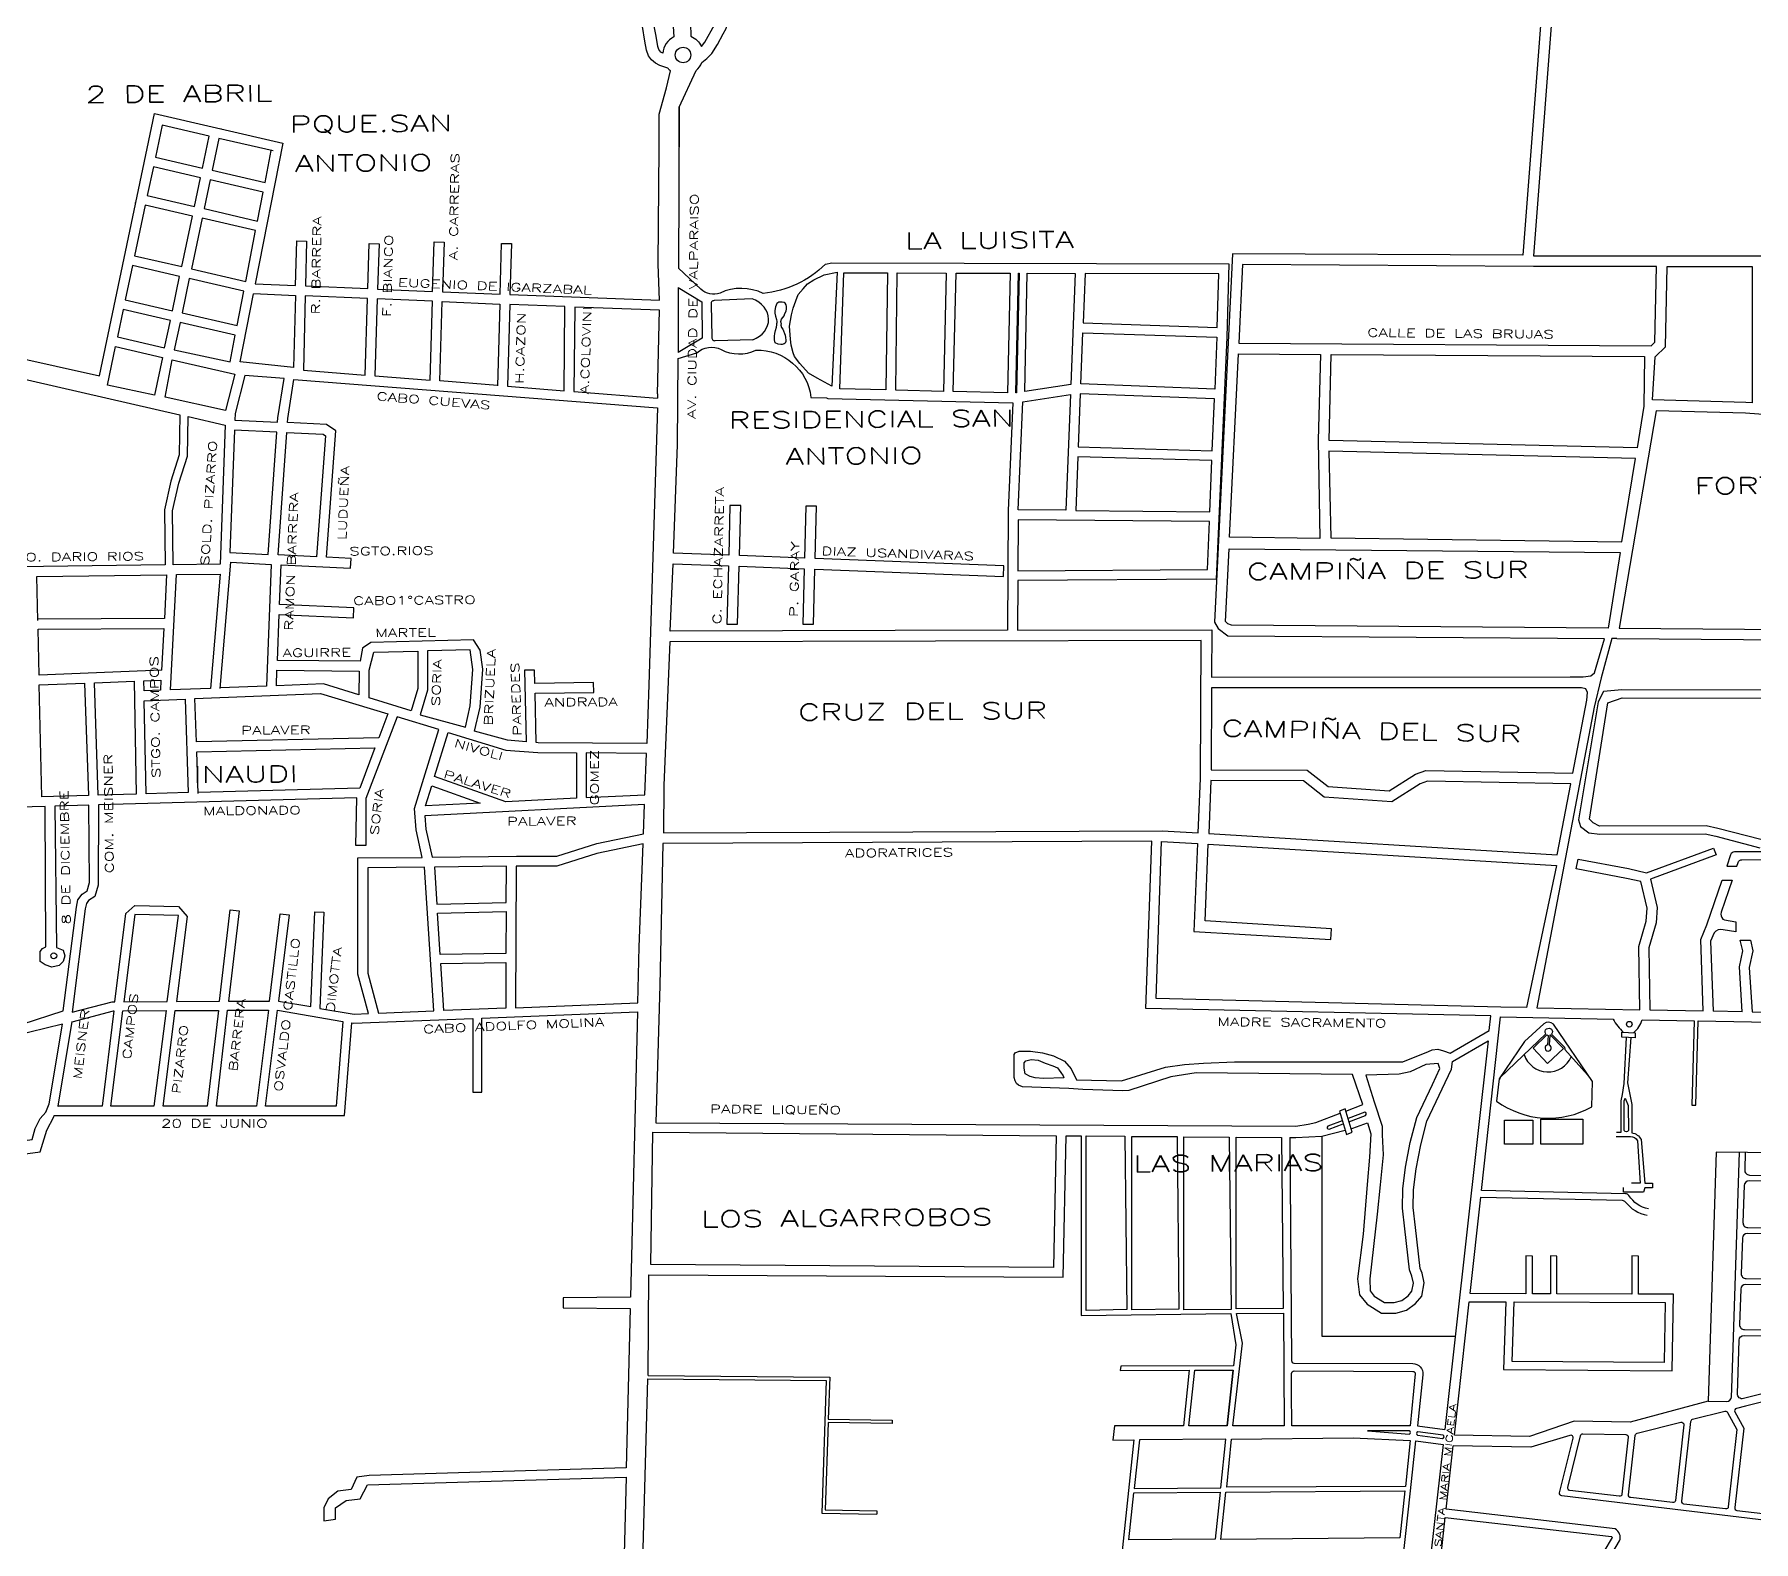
# Model space of a CAD drawing. Header units: millimetres. Extents: x 4374322 to 4409026, y 6503580 to 6534206.
# Drawn here: x 4386509 to 4388599, y 6516685 to 6518517 of the extents above; entities that cross this region are included whole.
import ezdxf

# ---------------------------------------------------------------- set-up
doc = ezdxf.new("R2010")
doc.units = ezdxf.units.MM
for name, color, linetype in [('LINEA CALLE', 252, 'Continuous'), ('NOMBRE BARRIO', 8, 'Continuous'), ('NOMBRE CALLE', 252, 'Continuous')]:
    doc.layers.add(name, color=color, linetype=linetype)
doc.styles.add('ROMANS', font='romans')

msp = doc.modelspace()

# ---------------------------------------------------------------- linework, layer by layer
at = {"layer": 'LINEA CALLE', "transparency": 33554687}
for p, q in [((4386666.7, 6518418.5), (4386666.7, 6518418.3)), ((4386724, 6518405.2), (4386724, 6518404.8)), ((4386735.8, 6518402.8), (4386735.7, 6518402.4)), ((4387266.6, 6518080), (4387266.6, 6518074.9)), ((4387266.5, 6518062.9), (4387256.2, 6517726.3)), ((4387533.3, 6516722.3), (4387533.2, 6516718.3))]:
    msp.add_line(p, q, dxfattribs=at)
for points in [[(4387588.8, 6518715.7), (4387503.5, 6518708.6), (4387472.7, 6518699.2), (4387460.8, 6518689.9), (4387424.1, 6518650.6), (4387403.5, 6518635.5), (4387348.4, 6518620), (4387325, 6518608.2), (4387306.2, 6518588.3), (4387305.5, 6518576.9), (4387307.1, 6518514.8, -0.18872), (4387320.1, 6518502.3), (4387324.2, 6518507.5), (4387335.8, 6518528.6), (4387338.9, 6518540.3), (4387341.3, 6518549.3), (4387347.1, 6518561.8), (4387349.5, 6518568.8), (4387355.6, 6518581.5), (4387361.1, 6518592.5), (4387369.3, 6518603.4), (4387378, 6518612.3)], [(4387292.9, 6518380.3), (4387293.1, 6518428.4), (4387313.4, 6518473), (4387313.4, 6518473, 0.124771), (4387320.5, 6518482.8), (4387326.7, 6518487.6), (4387332.5, 6518493.7), (4387339.7, 6518504.6), (4387346.5, 6518517.6), (4387349.9, 6518524.1), (4387353.3, 6518536.6), (4387355.1, 6518543.5), (4387360.6, 6518556.8), (4387365.8, 6518568.5), (4387371.6, 6518579.8), (4387374.6, 6518584.7), (4387379.3, 6518591.7), (4387391.8, 6518604.6)], [(4387285, 6518539.3), (4387286.6, 6518514.1, 0.260668), (4387273.1, 6518494.1), (4387270.5, 6518495.6), (4387268.3, 6518498.6), (4387267.1, 6518502.3), (4387265.1, 6518515), (4387257.8, 6518551.9)], [(4387268.5, 6518379.2), (4387268.8, 6518420.1), (4387277.5, 6518452), (4387282.2, 6518472.8), (4387282.2, 6518472.8, -0.044125), (4387279, 6518475.8), (4387269.5, 6518479.1), (4387264.1, 6518482), (4387259.1, 6518486.3), (4387255.6, 6518491.1), (4387253.1, 6518497.8), (4387251.3, 6518508.8), (4387248.2, 6518526.7)], [(4387470.9, 6518237.6, -0.168763), (4387395.1, 6518202.1, 0.225849), (4387342.6, 6518202.6, -0.285304), (4387319.1, 6518207.2), (4387292.1, 6518232.9)], [(4387381.5, 6518195.7), (4387335.5, 6518193.4, 0.535513), (4387331.8, 6518188.7), (4387332.8, 6518149.2)], [(4388433, 6517782.5), (4388997, 6517778.3), (4389011.2, 6517781.4), (4389023.2, 6517790.4), (4389032.6, 6517802.5), (4389037, 6517884.6), (4389160.5, 6517889.2), (4389162.9, 6517735.7), (4389166.3, 6517622.7, -0.277535), (4389163.8, 6517618.2, 0.068029), (4389141, 6517604.2, -0.065068), (4389120.3, 6517592.5, -0.527212), (4389113.4, 6517597), (4389110.9, 6517747.3), (4389097.9, 6517747.1), (4389100.4, 6517597, -0.495105), (4389094.1, 6517592.1), (4389092.5, 6517592.5)], [(4388405.5, 6517699.4), (4388335.7, 6517333.7), (4388460.9, 6517331.3), (4388459.6, 6517408.3), (4388468.7, 6517439.2), (4388469.8, 6517454.8), (4388462.1, 6517487.2), (4388444.6, 6517491.1), (4388383.6, 6517502.7), (4388383.6, 6517502.7), (4388385.8, 6517514.5), (4388447.1, 6517502.9), (4388469, 6517498), (4388550.5, 6517527.8), (4388553.6, 6517519.5), (4388473.7, 6517490.2), (4388481.9, 6517455.8), (4388480.6, 6517437.1), (4388471.7, 6517406.7), (4388472.9, 6517331.1), (4388538.1, 6517329.9), (4388534.9, 6517416.9), (4388542.3, 6517434.5), (4388560.9, 6517489.1), (4388573.1, 6517489.1), (4388559.8, 6517449.9, 0.222814), (4388561.7, 6517441.6), (4388563.9, 6517440.5), (4388577.7, 6517438.1), (4388577.7, 6517426), (4388562.1, 6517428.6, 0.322059), (4388551.3, 6517424.9), (4388547, 6517414.7), (4388550.2, 6517329.6)], [(4389029.3, 6517523.5), (4388576, 6517523.2, 0.321204), (4388571.3, 6517519.8), (4388566.6, 6517506), (4388578.9, 6517506), (4388580.3, 6517510.4, -0.321204), (4388585.1, 6517513.8), (4388922.3, 6517514.1)], [(4388471.4, 6517089.4, -0.203146), (4388447.6, 6517105.5, 0.248314), (4388443.5, 6517107.8), (4388268.3, 6517111.6), (4388291.6, 6517322.6), (4388428.5, 6517320, 0.078407), (4388440.8, 6517304)], [(4388344, 6517314.3), (4388320.7, 6517292.7), (4388289.9, 6517247.6), (4388286.6, 6517220.4, 0.295638), (4388402.4, 6517213.4), (4388403.2, 6517244.1), (4388356.1, 6517313.8, 0.350849), (4388344, 6517314.3)], [(4388291, 6517247), (4388291.2, 6517249), (4388346.5, 6517302.2, -1.93705), (4388353.7, 6517301.8), (4388369.4, 6517285.9), (4388369.7, 6517283), (4388397.3, 6517252.3), (4388397.3, 6517251.4)], [(4388331.1, 6517284.7), (4388347.9, 6517300.8, 0.089604), (4388349.4, 6517300.2), (4388348.5, 6517288.6)], [(4388368.3, 6517284.1), (4388352.1, 6517300.6, -0.044695), (4388351.4, 6517300.3), (4388350.5, 6517288.6)], [(4388453.7, 6517303.6, 0.146397), (4388463.7, 6517319.3), (4388526.9, 6517318.1), (4388524, 6517215.4), (4388529, 6517215.2), (4388531.9, 6517318), (4388661.4, 6517315.5), (4388658.2, 6517203.5), (4388663.2, 6517203.3), (4388666.4, 6517315.4), (4388962.3, 6517309.7), (4388961.7, 6517215.7), (4388973.7, 6517215.6), (4388974.3, 6517309.5), (4389175.9, 6517305.7)], [(4388450.1, 6517297.5), (4388446, 6517242.6), (4388451.1, 6517216.3), (4388451.2, 6517181.7, -0.24947), (4388462.4, 6517173.6), (4388466.8, 6517120.5), (4388476.3, 6517120.5), (4388476.3, 6517115), (4388467, 6517115), (4388465.3, 6517109.6), (4388441.2, 6517109.6), (4388441.2, 6517115.2)], [(4388320.1, 6517276.8, 0.681214), (4388377.6, 6517274.2)], [(4388443, 6517223.9), (4388446.7, 6517214.9), (4388447.2, 6517184.7, -0.648872), (4388441.8, 6517184.7), (4388441.7, 6517220.5), (4388443, 6517223.9)], [(4388099.1, 6517196.5), (4388081.5, 6517189.9, 0.716368), (4388083, 6517186.2), (4388100.3, 6517192.7)], [(4388107.2, 6517195.3), (4388127.5, 6517202.9, 0.713928), (4388126.4, 6517206.8), (4388106.1, 6517199.2)], [(4388035.3, 6517176), (4388037.4, 6516904.8, 0.411061), (4388040.3, 6516901.8), (4388184.8, 6516901.3, -0.441846), (4388197.2, 6516887.6), (4388190.4, 6516825.4)], [(4388432.3, 6517177.2), (4388449.5, 6517177.2, -0.291168), (4388458, 6517172.2), (4388461.4, 6517120.5), (4388450.9, 6517120.5)], [(4389184.7, 6516973.7), (4389030.2, 6516971.9), (4389031.4, 6517012.5), (4389035.7, 6517157.3), (4388744.3, 6517156.2), (4388553.9, 6517158.4), (4388543.9, 6516855.4), (4388566.3, 6516855.1, 0.40837), (4388572.4, 6516860.9)], [(4388589.1, 6517158.1), (4388588.4, 6517136.6, 0.417699), (4388594.2, 6517130.4), (4388749.2, 6517127.2, 0.325977), (4388755, 6517131.3), (4388763.6, 6517156.3)], [(4388451.3, 6516985.7), (4388360.1, 6516986.1), (4388360.1, 6517032), (4388352.1, 6517032.1), (4388352.1, 6516986.1), (4388330.4, 6516986.2), (4388330.4, 6517032), (4388322.4, 6517032.1), (4388322.4, 6516986.2), (4388254.5, 6516986.5), (4388267.5, 6517103.6), (4388439.4, 6517099.8, -0.225163), (4388443.2, 6517097.9, 0.180417), (4388469.9, 6517081.5)], [(4388037.2, 6516866.8), (4388037.5, 6516889.3, -0.412192), (4388040.5, 6516892.3), (4388184.8, 6516891.8, -0.441846), (4388187.8, 6516888.6), (4388181.6, 6516825.4), (4388037.9, 6516825.4), (4388037.2, 6516866.8)], [(4388694.6, 6516726.8), (4388697.9, 6516860.7, 0.42566), (4388691.8, 6516866.8), (4388659.3, 6516866.4, 0.388903), (4388656.4, 6516863.6), (4388655.7, 6516853.9, 0.109011), (4388655.9, 6516852.6), (4388661.7, 6516837.2, -0.130877), (4388661.8, 6516835.7), (4388641.7, 6516710.1, -0.402516), (4388638.3, 6516707.6), (4388366, 6516740.3, -0.450398), (4388363.4, 6516744), (4388379.8, 6516810.4, 0.581446), (4388376, 6516814), (4388328.5, 6516799.5), (4388234, 6516801.4)], [(4388578.4, 6516846.8, 0.491027), (4388576.5, 6516842.5), (4388587.3, 6516822.8), (4388576.4, 6516726.1, 0.412013), (4388579, 6516722.8), (4388631.7, 6516716.5, 0.402516), (4388635, 6516719), (4388653.6, 6516834.9, 0.130877), (4388653.4, 6516836.4), (4388647.8, 6516851.4, -0.109011), (4388647.6, 6516852.7), (4388648.1, 6516860.2, 0.510703), (4388644.4, 6516863.3), (4388589.4, 6516849.6), (4388578.4, 6516846.8)], [(4388579, 6516821.2), (4388568.5, 6516727.1, -0.416418), (4388565.1, 6516724.5), (4388514.6, 6516730.5, -0.412013), (4388512, 6516733.8), (4388522.9, 6516830.9, -0.313259), (4388525.1, 6516833.5), (4388564.4, 6516843.3, -0.341358), (4388567.7, 6516841.8), (4388579, 6516821.2)], [(4388427, 6516669.8), (4388436.2, 6516685.8, 0.398637), (4388430.8, 6516700.2), (4388225.4, 6516724.2), (4388234, 6516801.4)], [(4388205.6, 6516540), (4388224.3, 6516714.2), (4388426.4, 6516691.2, -0.324682), (4388427.1, 6516689.9), (4388417.3, 6516673)]]:
    msp.add_lwpolyline(points, format="xyb", dxfattribs=at)
for points in [[(4388346.2, 6518607.1), (4388318.8, 6518248.8), (4387965.6, 6518250.3), (4387943.9, 6517802.5), (4387948.1, 6517794.9), (4387960, 6517786), (4388418, 6517782.6)], [(4388359.2, 6518606.8), (4388331.7, 6518247.8), (4389041.9, 6518248), (4389039.9, 6518109.7), (4389027.1, 6518101.2), (4389022.7, 6518096.9), (4389019.6, 6518059), (4389028.3, 6518053.5), (4389033.6, 6518047.6), (4389039.2, 6518039.9), (4389040.3, 6518024.4), (4389037.8, 6517899.2), (4389037.7, 6517897.6), (4389160.2, 6517902.2), (4389158.7, 6517999.7), (4389159.1, 6518219.1)], [(4387293.1, 6518428.4), (4387292.1, 6518232.9)], [(4386279, 6518171), (4386588, 6518102), (4386655, 6518421), (4386811, 6518385), (4386777.5, 6518213.7), (4386826.6, 6518211.7), (4386828, 6518266), (4386840, 6518265.7), (4386838.6, 6518211.2), (4386914.3, 6518208), (4386916, 6518263), (4386928, 6518262.6), (4386926.3, 6518207.5), (4386993.2, 6518204.7), (4386995, 6518265), (4387007, 6518264.6), (4387005.2, 6518204.2), (4387075.2, 6518201.3), (4387077, 6518263), (4387089, 6518262.7), (4387087.2, 6518200.8), (4387269, 6518194), (4387267.5, 6518237.7), (4387268.5, 6518379.2)], [(4386652.3, 6518409.3), (4386652.5, 6518409.3)], [(4386799.2, 6518375.4), (4386733.2, 6518390.6), (4386729.9, 6518374.9), (4386725.1, 6518351.9), (4386789.4, 6518337), (4386797, 6518375.9)], [(4386641.7, 6518358.8), (4386641.9, 6518358.8)], [(4386634, 6518324), (4386634.5, 6518323.9)], [(4386631.3, 6518312.3), (4386632.1, 6518312.1)], [(4387470.9, 6518237.6), (4387478.7, 6518239.2), (4387961.2, 6518238), (4387958.6, 6518148.8), (4387945.7, 6517854.8), (4387704.6, 6517853.1), (4387704.2, 6517792.7), (4387940.4, 6517793.4), (4387940.2, 6517735.6), (4388376.1, 6517735.9), (4388392, 6517735.9), (4388401.3, 6517737.2), (4388405.9, 6517741), (4388418, 6517782.1)], [(4386775.2, 6518202), (4386826.3, 6518199.7), (4386824, 6518112), (4386759, 6518119), (4386775.2, 6518201.8)], [(4386911, 6518102.9), (4386913.9, 6518196), (4386838.3, 6518199.2), (4386836.1, 6518108.8), (4386911, 6518102.9)], [(4387291.9, 6518209.5), (4387291.5, 6518130.2)], [(4387291.9, 6518209.5), (4387320.4, 6518192), (4387320.9, 6518147.9), (4387291.5, 6518130.2)], [(4386925.9, 6518195.5), (4386923, 6518102), (4386990.1, 6518096.7), (4386992.9, 6518192.8), (4386925.9, 6518195.4)], [(4387072, 6518090.3), (4387002, 6518095.8), (4387004.9, 6518192.3), (4387074.9, 6518189.3), (4387072, 6518090)], [(4387266.6, 6518080), (4387269, 6518182), (4387165.9, 6518185.6), (4387165, 6518082.9), (4387266.6, 6518074.9)], [(4387414.2, 6518191.4), (4387411.5, 6518189.8), (4387410.1, 6518185.9), (4387409.4, 6518181.5), (4387409.4, 6518178.2), (4387409.9, 6518174.6), (4387411.4, 6518170.6), (4387411.7, 6518168), (4387411.6, 6518165.9)], [(4387416.8, 6518165.9), (4387416.7, 6518168.1), (4387417.5, 6518170.9), (4387418.9, 6518173), (4387420.4, 6518175.1), (4387421.4, 6518177.7), (4387422.9, 6518180.8), (4387423.4, 6518183.5), (4387423.6, 6518186.4), (4387423.1, 6518188.1), (4387421.8, 6518190.2), (4387420.6, 6518191), (4387418, 6518191.7), (4387416.4, 6518191.7), (4387414.2, 6518191.4)], [(4387413.2, 6518140.3), (4387409.7, 6518142), (4387408.7, 6518145.9), (4387408.9, 6518150.3), (4387409.4, 6518153.6), (4387409.9, 6518157.1), (4387411.4, 6518161.2), (4387411.7, 6518163.8), (4387411.6, 6518165.9)], [(4387416.8, 6518165.8), (4387416.7, 6518163.5), (4387417.5, 6518160.8), (4387418.9, 6518158.7), (4387419.8, 6518156.6), (4387421, 6518153.6), (4387421.9, 6518151.3), (4387422.3, 6518148.6), (4387422.6, 6518145.3), (4387422.6, 6518143.6), (4387421.8, 6518141.5), (4387420.6, 6518140.7), (4387418, 6518139.9), (4387416.4, 6518139.9), (4387413.2, 6518140.3)], [(4386686, 6518054.6), (4386685, 6518006), (4386675, 6517974), (4386667, 6517939), (4386667.9, 6517872.1), (4386430.9, 6517869), (4386285.9, 6517789.7), (4386282, 6517831.9), (4386289, 6517853), (4386291, 6517869), (4386288, 6517887), (4386278.1, 6517900.5), (4386278.1, 6517900.5), (4386313, 6517901), (4386316, 6518003), (4386260.9, 6518014.6), (4386256.1, 6518046.1), (4386260.9, 6518083.9), (4386266.3, 6518151.1), (4386271, 6518150), (4386686, 6518054.6)], [(4387382.4, 6518145.6), (4387336.5, 6518144.7)], [(4386752.6, 6518048), (4386804.6, 6518045.6), (4386805, 6518051), (4386812.5, 6518098.6), (4386764.7, 6518102.2), (4386753, 6518056.3), (4386752.6, 6518047.9)], [(4387256.2, 6517726.3), (4387253.6, 6517655), (4387121.5, 6517656), (4387119.1, 6517656.2), (4387117.7, 6517716.1), (4387189, 6517717), (4387188.8, 6517729), (4387117.4, 6517728), (4387117, 6517744.3), (4387105, 6517744), (4387107, 6517657.1), (4387084.2, 6517658.9), (4387044, 6517670), (4387050.9, 6517699.2), (4387054.1, 6517745.4), (4387050.9, 6517768.6), (4387043, 6517781), (4386918, 6517778), (4386908, 6517771), (4386905, 6517755), (4386804.4, 6517756), (4386806.6, 6517811.9), (4386897, 6517808), (4386897.5, 6517820), (4386807.1, 6517823.9), (4386808.9, 6517872.2), (4386893.4, 6517868), (4386894, 6517880), (4386864.1, 6517881.5), (4386875.5, 6518035.1), (4386864, 6518043), (4386816.6, 6518045.1), (4386817, 6518050.2), (4386824.5, 6518097.7), (4387266.5, 6518062.9)], [(4386793.2, 6517884.9), (4386803.8, 6518033.6), (4386752.2, 6518035.9), (4386746.5, 6517887.2), (4386793.2, 6517884.9)], [(4386735, 6517722), (4386747.9, 6517875.3), (4386797, 6517872.8), (4386791.2, 6517724.8), (4386735, 6517722.6)], [(4386735.1, 6517875.9), (4386735.1, 6517875.9)], [(4386513.2, 6517804.4), (4386512.1, 6517858), (4386669.8, 6517860.1), (4386667, 6517807), (4386513.2, 6517806.2)], [(4386664, 6517744), (4386514.7, 6517738.2), (4386513.5, 6517794.2), (4386666.3, 6517795), (4386663.6, 6517744)], [(4388433, 6517782.5), (4388427, 6517782.5), (4388414, 6517735), (4388405.5, 6517699.4)], [(4386803.9, 6517744), (4386903.9, 6517743), (4386903.4, 6517714.3), (4386860.5, 6517727.5), (4386803.2, 6517725.3), (4386803.9, 6517744)], [(4386517.9, 6517590.4), (4386514.9, 6517726.4), (4386570.1, 6517728.5), (4386574.7, 6517592), (4386517.9, 6517590.4)], [(4386642.3, 6517719), (4386642.1, 6517731.2), (4386662.9, 6517732), (4386662.3, 6517719.8), (4386642.3, 6517719)], [(4389005.4, 6517719.9), (4388439.2, 6517720.4), (4388416.7, 6517718.2), (4388410.1, 6517705.7), (4388386.2, 6517562.1), (4388388.8, 6517554.3), (4388398.9, 6517546.3), (4388412.1, 6517544.7), (4388540.5, 6517545.1), (4388553.2, 6517542.2), (4388606.8, 6517528.4)], [(4386696, 6517595.3), (4386644.9, 6517593.9), (4386642.6, 6517707), (4386692.2, 6517709.1), (4386696, 6517595.3)], [(4386980.6, 6517516.6), (4386973, 6517550), (4386971, 6517576), (4387000.7, 6517671.9), (4386950, 6517687.5), (4386912, 6517588), (4386912, 6517531), (4386900, 6517531.2), (4386901, 6517589)], [(4387082.3, 6517584.2), (4386995.6, 6517614.9), (4387012.2, 6517668.4), (4387082, 6517647), (4387121, 6517644), (4387168, 6517643.7), (4387168, 6517588.6), (4387082.3, 6517584.2)], [(4386708, 6517594.4), (4386706.3, 6517645.1), (4386923.1, 6517649.9), (4386904.7, 6517600.9), (4386708, 6517595.6)], [(4386522, 6517578.6), (4386475, 6517577.3)], [(4386494, 6517314), (4386544, 6517330), (4386560, 6517456), (4386562, 6517465), (4386567, 6517472), (4386573, 6517476), (4386576, 6517486), (4386575.1, 6517580.1), (4386534, 6517578.8), (4386536, 6517407), (4386544, 6517404), (4386546, 6517397), (4386544, 6517390), (4386539, 6517385), (4386530, 6517383), (4386522, 6517386), (4386516, 6517390), (4386516, 6517397), (4386516, 6517402), (4386519, 6517406), (4386523, 6517408), (4386522, 6517578.6)], [(4386901, 6517589), (4386587.1, 6517580.3), (4386586.5, 6517482.8), (4386582.4, 6517469), (4386574.8, 6517464), (4386572.3, 6517460.4), (4386570.8, 6517454.1), (4386554.9, 6517328.6), (4386603.5, 6517341), (4386606.8, 6517341), (4386620.1, 6517448.4), (4386631.2, 6517458), (4386684.2, 6517457), (4386694.9, 6517444.6), (4386681.7, 6517341.4), (4386734, 6517341.7), (4386747, 6517453), (4386757.9, 6517451.7), (4386745.1, 6517341.7), (4386794.9, 6517342), (4386808, 6517448), (4386818.9, 6517446.6), (4386805.9, 6517341.7), (4386845, 6517335.5), (4386850, 6517450.5), (4386861, 6517450), (4386856.1, 6517333.1), (4386897.7, 6517326), (4386915, 6517326.7), (4386902.3, 6517374.5), (4386902.3, 6517504)], [(4388103.3, 6517208.2), (4388124.2, 6517216.1), (4388111.7, 6517252.7), (4387921.5, 6517254.5), (4387890.5, 6517249.9), (4387839.6, 6517233.2), (4387832.4, 6517232.8), (4387783.5, 6517234.6), (4387766.7, 6517235.5), (4387710.5, 6517237.8), (4387705.6, 6517239.5), (4387703.1, 6517241.7), (4387701.6, 6517244.8), (4387700.4, 6517249), (4387700.4, 6517276.9), (4387701.3, 6517279), (4387706.4, 6517281), (4387719.9, 6517281.2), (4387734.5, 6517279), (4387748, 6517275.3), (4387761.4, 6517268.7), (4387769.4, 6517259.4), (4387776.1, 6517246.3), (4387830.9, 6517244.9), (4387884.4, 6517261.4), (4387907.2, 6517265), (4387930.6, 6517266.5), (4387968.3, 6517268.2), (4388172.8, 6517267.9), (4388204.1, 6517280.7), (4388208.5, 6517282.5), (4388215.5, 6517283.4), (4388222.2, 6517281.6), (4388230.5, 6517278.4), (4388277.7, 6517306), (4388279.7, 6517323.9), (4387860.3, 6517333), (4387867.6, 6517536.4), (4387273, 6517533.3), (4387269.4, 6517361.1), (4387264.6, 6517193.8), (4388042.8, 6517190), (4388057.7, 6517192.1), (4388066.8, 6517194.5), (4388096.4, 6517205.6)], [(4386902.3, 6517504), (4386902.3, 6517515.9), (4386980.6, 6517516.6)], [(4388585.5, 6517329), (4388581.9, 6517383.6), (4388586.2, 6517402.9), (4388583.1, 6517416.1), (4388595.4, 6517416.1), (4388598.5, 6517403), (4388594, 6517382.7), (4388597.6, 6517328.7), (4389175.5, 6517317.7)], [(4385876.9, 6517072.9), (4386515.9, 6517158.7), (4386524, 6517185), (4386524, 6517185), (4386532.5, 6517201.2), (4386533.2, 6517203), (4386886, 6517203), (4386894.9, 6517315.4), (4386897, 6517315), (4387042, 6517320.8), (4387042, 6517231), (4387053, 6517231), (4387053, 6517321.2), (4387242.4, 6517328.7), (4387233.7, 6516981.9), (4387152, 6516981), (4387152, 6516969), (4387233.4, 6516968.1), (4387228.5, 6516774.6), (4386916, 6516765), (4386901, 6516763), (4386894, 6516748), (4386878, 6516746), (4386866, 6516737), (4386861, 6516726), (4386861, 6516710), (4386875, 6516712), (4386875, 6516726), (4386888, 6516735), (4386905, 6516737), (4386914, 6516754), (4387228.3, 6516763), (4387223.6, 6516575.8)], [(4386554.8, 6517316.8), (4386605, 6517330), (4386605.4, 6517330), (4386591.3, 6517214), (4386537.6, 6517214), (4386537.7, 6517214), (4386554.9, 6517317.2)], [(4386602, 6517214), (4386616.5, 6517330.1), (4386669.2, 6517330.3), (4386654.4, 6517214), (4386602.1, 6517214)], [(4386884, 6517317.2), (4386875.8, 6517214), (4386790.1, 6517214), (4386804.6, 6517330.7), (4386884, 6517317.2)], [(4388585.5, 6517329), (4388550.2, 6517329.6)], [(4388109.8, 6517186.8), (4388111.8, 6517187.3), (4388130, 6517193.8), (4388133.8, 6517180.5), (4388132.3, 6517152.2), (4388129.6, 6517118.9), (4388124.4, 6517058.7), (4388117.5, 6517004.3), (4388120.1, 6516984.8), (4388129.3, 6516973.3), (4388146.7, 6516962.4), (4388164.2, 6516962.7), (4388177.1, 6516966.2), (4388188.2, 6516974.2), (4388195.8, 6516983.3), (4388198.9, 6516999.4), (4388196.2, 6517011), (4388193.9, 6517016.9), (4388188.1, 6517066.6), (4388185.2, 6517090.9), (4388185.9, 6517112.6), (4388188.8, 6517138.1), (4388194.5, 6517167.3), (4388201.9, 6517195.9), (4388220.7, 6517235.2), (4388231.8, 6517259.3), (4388231.8, 6517259.3), (4388231.8, 6517259.3), (4388231.8, 6517259.3), (4388231.8, 6517259.3), (4388231.8, 6517259.3), (4388233.3, 6517268.6), (4388276.4, 6517293.7), (4388223.7, 6516821.2)], [(4388331.1, 6517284.7), (4388348.6, 6517266.2), (4388368.3, 6517284.1)], [(4388444.1, 6517297.7), (4388441.6, 6517241.7), (4388439.3, 6517228.3), (4388438, 6517220.5), (4388437.7, 6517182.2), (4388432.5, 6517182.2)], [(4387760.4, 6517248.5), (4387735.7, 6517248), (4387725.8, 6517248.6), (4387719.5, 6517250.3), (4387713.4, 6517253.6), (4387712.2, 6517260.3), (4387712.4, 6517267), (4387714.4, 6517269.4), (4387720.8, 6517270.9), (4387729.5, 6517270), (4387737.9, 6517266.6), (4387747.4, 6517263), (4387752.7, 6517260.8), (4387757.1, 6517255.2), (4387759.6, 6517251), (4387760.4, 6517248.5)], [(4387255.1, 6516886.6), (4387256.2, 6517009.2), (4387759.7, 6517006.2), (4387763.4, 6517178.2), (4387781.7, 6517178)], [(4387781.7, 6517178), (4387781.5, 6516959.8), (4387963.7, 6516962), (4387969.7, 6516924.1), (4387966.9, 6516898.4), (4387829.7, 6516898), (4387829.2, 6516892.8), (4387913, 6516893.1), (4387905.9, 6516825.4), (4387822.1, 6516825.4), (4387820.3, 6516808.2), (4387845.7, 6516808.4), (4387817.7, 6516543.1)], [(4387834.7, 6517177.6), (4387837, 6516966.9), (4387787.6, 6516965.8), (4387787.8, 6517178)], [(4387787.8, 6517178), (4387834.7, 6517177.6)], [(4387898.2, 6517177.1), (4387900.6, 6516967.4), (4387843.1, 6516966.7), (4387843.2, 6517177.5)], [(4387843.2, 6517177.5), (4387898.2, 6517177.1)], [(4387961.7, 6517176.6), (4387964, 6516967.1), (4387906.6, 6516966.4), (4387906.7, 6517177)], [(4387906.7, 6517177), (4387961.7, 6517176.6)], [(4388025.1, 6517176.1), (4388027.4, 6516968.4), (4387970, 6516967.7), (4387970.1, 6517176.5)], [(4387970.1, 6517176.5), (4388025.1, 6517176.1)], [(4388035.3, 6517176), (4388042.8, 6517176), (4388074.4, 6517177.9), (4388102.6, 6517185)], [(4388074.4, 6517177.9), (4388074.4, 6516934.5), (4388236.4, 6516934.5)], [(4388572.4, 6516860.9), (4388572.7, 6516870.9), (4388582.1, 6517158.1)], [(4388235.4, 6516814.4), (4388253.4, 6516976.5), (4388298.1, 6516976.3), (4388295.3, 6516893.9), (4388500.4, 6516892.5), (4388501.9, 6516985.5), (4388459.3, 6516985.7), (4388459.3, 6517032), (4388451.3, 6517032.1), (4388451.3, 6516985.7)], [(4388491.9, 6516985.6), (4388491.9, 6516985.7)], [(4388501.7, 6516975.5), (4388501.9, 6516975.5)], [(4387977.7, 6516926), (4387970.7, 6516962.1), (4388027.5, 6516962.7), (4388028.5, 6516825.4), (4387965.9, 6516825.4), (4387977.7, 6516926)], [(4387683.5, 6516544.2), (4387683.9, 6516630.6), (4387677.4, 6516637.2), (4387669.2, 6516642.5), (4387248.3, 6516647), (4387255, 6516882.6)], [(4387255, 6516882.6), (4387471.8, 6516880.6), (4387466.2, 6516719.4), (4387533.2, 6516718.3)], [(4387255.1, 6516886.6), (4387475.9, 6516884.6), (4387474.2, 6516833.7), (4387551.9, 6516832.4), (4387551.8, 6516828.4), (4387474, 6516829.7), (4387470.4, 6516723.3), (4387533.3, 6516722.3)], [(4387959.2, 6516825.4), (4387966.4, 6516893.3), (4387959.2, 6516825.4), (4387912.7, 6516825.4), (4387919.8, 6516893.1), (4387966.4, 6516893.3)], [(4388543.9, 6516855.4), (4388449.2, 6516829.9), (4388381, 6516831.1), (4388326.7, 6516812.6), (4388235.4, 6516814.4)], [(4388190.4, 6516825.4), (4388223.7, 6516821.2)], [(4387846.3, 6516749.4), (4387951.3, 6516750.2), (4387957.5, 6516809.2), (4387852.5, 6516808.4), (4387846.3, 6516749.4)], [(4387964.4, 6516809.2), (4388112.5, 6516811), (4388181.6, 6516807.9), (4388176.2, 6516751.8), (4387958.9, 6516751), (4387964.4, 6516809.2)], [(4387839.7, 6516686.9), (4387845.8, 6516744.2), (4387950.7, 6516745), (4387944.7, 6516687.7), (4387839.7, 6516686.9)], [(4387957.4, 6516745), (4388175.1, 6516746.6), (4388169.1, 6516689.3), (4387951.6, 6516687.2), (4387957.4, 6516745)]]:
    msp.add_lwpolyline(points, dxfattribs=at)
for points in [[(4386656.1, 6518367.8), (4386713.4, 6518354.6), (4386721.5, 6518393.3), (4386664.2, 6518406.6)], [(4386646.2, 6518321.2), (4386703.6, 6518307.9), (4386710.9, 6518342.8), (4386653.6, 6518356.1)], [(4386715.2, 6518305.3), (4386780.3, 6518290.2), (4386787.1, 6518325.2), (4386722.6, 6518340.1)], [(4386630.8, 6518247.9), (4386688.1, 6518234.7), (4386701.1, 6518296.2), (4386643.8, 6518309.4)], [(4386699.8, 6518232), (4386765.9, 6518216.7), (4386777.9, 6518278.5), (4386712.8, 6518293.5)], [(4386619.5, 6518194.4), (4386676.8, 6518181.2), (4386685.6, 6518222.9), (4386628.3, 6518236.1)], [(4386688.5, 6518178.5), (4386755.4, 6518163.1), (4386763.6, 6518204.9), (4386697.3, 6518220.2)], [(4387478.5, 6518089.6), (4387460.5, 6518099), (4387450.2, 6518105.3), (4387439.6, 6518116.9), (4387433.3, 6518125.4), (4387431.4, 6518129.9), (4387428.9, 6518139.4), (4387428.1, 6518146.5), (4387427, 6518162.4), (4387429.4, 6518176.1), (4387431.7, 6518184.3), (4387434.6, 6518193.3), (4387437.7, 6518200.9), (4387443.5, 6518207.8), (4387449, 6518213.8), (4387456.6, 6518218.5), (4387469.1, 6518224.6), (4387485.2, 6518227.9)], [(4387544.3, 6518084.9), (4387488.3, 6518086.2), (4387493.1, 6518227.2), (4387546.1, 6518227)], [(4387614.1, 6518083.1), (4387556.3, 6518084.6), (4387558.1, 6518227), (4387617.7, 6518226.9)], [(4387629.7, 6518226.8), (4387695.3, 6518226.7), (4387692.1, 6518081.2), (4387626.1, 6518082.8)], [(4387702.1, 6518081.4), (4387705.3, 6518226.6), (4387706.2, 6518226.6), (4387703, 6518081.5)], [(4387716.2, 6518226.6), (4387774.5, 6518226.5), (4387769, 6518091.4), (4387713, 6518083)], [(4387948.9, 6518226), (4387786.5, 6518226.4), (4387784.1, 6518166.3), (4387946.9, 6518160.8)], [(4387973.5, 6518141.8), (4388474.7, 6518138.5), (4388479.2, 6518143), (4388481.2, 6518234.9), (4388331.7, 6518234.8), (4387978, 6518237.2)], [(4388476.4, 6518073), (4388479.5, 6518124.9), (4388492.1, 6518137.4), (4388494.2, 6518234.9), (4388597.6, 6518234.9), (4388597.6, 6518069), (4388589.9, 6518069.5)], [(4386610, 6518149.3), (4386667.3, 6518136.1), (4386674.4, 6518169.4), (4386617.1, 6518182.7)], [(4387086.9, 6518188.8), (4387084, 6518089.3), (4387153, 6518083.9), (4387153.9, 6518186.1)], [(4386679, 6518133.4), (4386747, 6518119), (4386753.1, 6518151.3), (4386686.1, 6518166.7)], [(4386655.2, 6518078.4), (4386597.7, 6518090.8), (4386607.5, 6518137.6), (4386664.9, 6518124.3)], [(4387781.1, 6518092.3), (4387783.6, 6518154.3), (4387946.6, 6518148.8), (4387944.1, 6518085.9)], [(4386741.5, 6518060), (4386668, 6518076), (4386676.6, 6518121.6), (4386752.7, 6518104.1)], [(4388072.6, 6518128.1), (4388070, 6518023.6), (4388071.9, 6517904.1), (4387962.2, 6517905.9), (4387972.9, 6518128.8)], [(4388466.5, 6518125.4), (4388465.6, 6518065), (4388457.5, 6518014.6), (4388083, 6518023.3), (4388085.6, 6518128)], [(4387705.1, 6517939.1), (4387710.8, 6518070.5), (4387768.6, 6518079.2), (4387763, 6517938.6)], [(4387943.6, 6518073.9), (4387780.6, 6518080.3), (4387778, 6518015.7), (4387941.1, 6518011)], [(4386677.9, 6517872.2), (4386677, 6517937.9), (4386684.7, 6517971.4), (4386695, 6518004.4), (4386695.9, 6518052.4), (4386741, 6518042), (4386735, 6517873)], [(4389024.8, 6517899.9), (4389027.3, 6518024.1), (4389026.5, 6518035.3), (4389023.5, 6518039.4), (4389019.8, 6518043.5), (4389012.7, 6518048), (4388704.2, 6518046.3), (4388686.7, 6518049.4), (4388589.2, 6518056.6), (4388480.8, 6518059.5), (4388435.7, 6517795.3), (4388994.1, 6517790.9), (4389005.6, 6517793.5), (4389014, 6517799.8), (4389019.9, 6517807.3)], [(4386805.2, 6517884.3), (4386815.8, 6518033), (4386860, 6518031), (4386863, 6518029), (4386852.1, 6517882)], [(4388439.2, 6517900.2), (4388455.5, 6518001.6), (4388082.7, 6518010.3), (4388085.1, 6517905)], [(4387940.6, 6517999), (4387777.5, 6518003.7), (4387775, 6517938.4), (4387938.1, 6517936.8)], [(4387937.7, 6517924.8), (4387705.2, 6517927.1), (4387704.7, 6517865.1), (4387935.3, 6517866.7)], [(4388422.5, 6517795.4), (4387964.3, 6517799), (4387959.9, 6517800.5), (4387957.3, 6517803.4), (4387961.5, 6517891.6), (4388437.2, 6517887.2)], [(4386681.9, 6517860.3), (4386735, 6517861), (4386722.9, 6517722.1), (4386674.3, 6517720.3)], [(4387274.2, 6517604.2), (4387274, 6517546.5), (4387880.3, 6517549), (4387923.8, 6517546.3), (4387926.6, 6517612.3), (4387927.7, 6517780.4), (4387281.5, 6517778.6)], [(4386916, 6517710.5), (4386916, 6517744), (4386921.5, 6517766.1), (4386975, 6517767.4), (4386975, 6517721.7), (4386967.2, 6517694.8)], [(4386987, 6517767.7), (4386987, 6517720), (4386978, 6517690), (4387033, 6517675), (4387039, 6517701), (4387042, 6517745), (4387038.7, 6517769)], [(4386582, 6517728.9), (4386630.1, 6517730.7), (4386632.9, 6517593.6), (4386586.7, 6517592.3)], [(4388376.1, 6517722.9), (4387940.1, 6517722.6), (4387939.6, 6517623.1), (4388056.4, 6517622.6), (4388082, 6517602.7), (4388156.1, 6517597.3), (4388188.1, 6517617.6), (4388200.6, 6517622.1), (4388379.4, 6517619.1), (4388396.3, 6517707.9), (4388397.3, 6517717.1), (4388395.3, 6517721.3), (4388390.1, 6517722.9)], [(4386705.9, 6517657), (4386704.2, 6517709.6), (4386857, 6517716), (4386938.6, 6517691), (4386927.6, 6517662)], [(4387180, 6517589.2), (4387251.3, 6517592.8), (4387253.1, 6517643), (4387180, 6517643.6)], [(4386984.6, 6517579.2), (4386992.1, 6517603.4), (4387050.8, 6517582.6)], [(4387936.8, 6517545.5), (4388360.5, 6517519.7), (4388377, 6517606.1), (4388202.8, 6517609.1), (4388193.8, 6517605.9), (4388159.5, 6517584.1), (4388077.2, 6517590), (4388051.9, 6517609.6), (4387939.5, 6517610.1)], [(4387249.5, 6517545.3), (4387250.8, 6517580.7), (4386983.7, 6517567.2), (4386985, 6517550.9), (4386992.7, 6517516.8), (4387095, 6517518), (4387144.1, 6517517.9), (4387192.8, 6517533.4)], [(4387249.1, 6517533.2), (4387192.7, 6517521.4), (4387144.1, 6517505.9), (4387094.9, 6517505.9), (4387094, 6517333.8), (4387242.7, 6517339.8), (4387244.4, 6517407.8)], [(4387923.2, 6517533.3), (4387918.7, 6517426.4), (4388085.2, 6517416.6), (4388086.1, 6517429.6), (4387932.3, 6517439.4), (4387936.2, 6517532.6), (4388359.7, 6517506.7), (4388323.2, 6517334), (4388291.9, 6517334.6), (4387872.8, 6517345), (4387879.5, 6517536)], [(4386927.3, 6517327.2), (4386994.7, 6517329.9), (4386983.4, 6517504.7), (4386914.3, 6517504.1), (4386914.3, 6517376)], [(4386998.3, 6517459.7), (4387082.6, 6517461.9), (4387082.8, 6517505.9), (4386995.4, 6517504.8)], [(4386617.9, 6517341.1), (4386670.6, 6517341.3), (4386684, 6517446), (4386631, 6517447)], [(4387002.3, 6517398.4), (4386999, 6517448.7), (4387082.6, 6517450.9), (4387082.3, 6517399.7)], [(4387006.7, 6517330.4), (4387003, 6517387.4), (4387082.3, 6517388.7), (4387082, 6517333.4)], [(4386665.5, 6517214), (4386680.3, 6517330.4), (4386732.7, 6517330.6), (4386719.1, 6517214)], [(4386730.2, 6517214), (4386743.8, 6517330.7), (4386793.5, 6517331), (4386779, 6517214)], [(4385881.5, 6517089.1), (4386506.1, 6517173.6), (4386510, 6517187), (4386516, 6517199), (4386523, 6517207), (4386527, 6517217), (4386543.1, 6517313.8), (4386483.4, 6517299.1), (4386457, 6517288), (4386351.2, 6517276.1), (4385922.7, 6517233.1)], [(4388439, 6517297.9), (4388439.1, 6517304), (4388455.2, 6517303.5), (4388455.1, 6517297.4)], [(4388181, 6517015.4), (4388175.2, 6517065.1), (4388172.2, 6517090.3), (4388172.9, 6517113.5), (4388176, 6517140.1), (4388181.8, 6517170.2), (4388189.6, 6517200.4), (4388208.9, 6517240.7), (4388217.8, 6517260), (4388215.7, 6517266), (4388200.6, 6517264.9), (4388181.8, 6517255.8), (4388168.5, 6517253), (4388127.9, 6517251.7), (4388137.8, 6517219.6), (4388147.6, 6517190), (4388147.7, 6517179.3), (4388148.9, 6517155.2), (4388145.2, 6517118.6), (4388141.6, 6517082.8), (4388132.8, 6517004.4), (4388133.1, 6516989.5), (4388138.1, 6516983.1), (4388150.4, 6516975.5), (4388162.4, 6516975.7), (4388171.4, 6516978.1), (4388179.3, 6516983.8), (4388183.7, 6516989.1), (4388185.6, 6516999.1), (4388183.7, 6517007.4)], [(4388102.6, 6517210.8), (4388095.6, 6517208.2), (4388104.2, 6517179.8), (4388111.1, 6517182.4)], [(4388296.5, 6517197.1), (4388330.8, 6517197.1), (4388330.8, 6517168), (4388296.5, 6517168)], [(4388340.5, 6517198.3), (4388391.5, 6517198.3), (4388391.5, 6517168), (4388340.5, 6517168)], [(4387260.9, 6517182.4), (4387751.4, 6517178.3), (4387748, 6517018.2), (4387258.6, 6517021.8)], [(4388491.7, 6516975.6), (4388490.6, 6516902.5), (4388305.7, 6516903.8), (4388308.1, 6516976.3)], [(4387936.3, 6516542), (4387937.2, 6516551.4), (4388161, 6516554), (4388181.9, 6516746.7), (4388188.5, 6516807.2), (4388221.7, 6516803), (4388192.4, 6516539.8)]]:
    msp.add_lwpolyline(points, close=True, dxfattribs=at)
for points in [[(4387472, 6518075.3), (4387473.8, 6518074.6), (4387698.7, 6518069), (4387693.1, 6517938.1), (4387692.2, 6517792.7), (4387282, 6517791.6), (4387285.5, 6517873.6), (4387352.8, 6517871), (4387351, 6517800.3), (4387364, 6517800), (4387365.8, 6517870.5), (4387444.8, 6517867.5), (4387443.1, 6517800.3), (4387456.1, 6517800), (4387457.8, 6517867), (4387687.3, 6517858.2), (4387687.8, 6517871.2), (4387458.1, 6517880), (4387459.8, 6517943.4), (4387446.8, 6517943.7), (4387445.2, 6517880.5), (4387366.2, 6517883.5), (4387367.7, 6517944.2), (4387354.7, 6517944.5), (4387353.2, 6517884), (4387286, 6517886.6), (4387290.9, 6518018.2), (4387291.5, 6518123.1), (4387314.3, 6518129.9, -0.31359), (4387344, 6518133.9, 0.23377), (4387386.2, 6518133.1, -0.391806), (4387453.1, 6518075.8)], [(4389017.9, 6517602.9), (4389014.4, 6517588.3), (4389008.1, 6517575), (4388998.2, 6517563.1), (4388987.6, 6517555.2, -0.059692), (4388960.1, 6517538.7), (4388608, 6517538.4), (4388555.6, 6517551.9), (4388541.7, 6517555.1), (4388412, 6517554.7), (4388404.1, 6517558.8), (4388404.1, 6517558.8), (4388399.6, 6517563.2), (4388422.1, 6517704.5), (4388422.1, 6517704.5), (4388439.6, 6517710.4), (4389004.7, 6517709.9), (4389016.3, 6517709.2)], [(4388720.9, 6517069.1), (4388735.9, 6517112.6, 0.508321), (4388730.3, 6517120.6), (4388593.9, 6517123.4, 0.410737), (4388587.7, 6517117.6), (4388586.3, 6517072.7, 0.420337), (4388592.2, 6517066.5), (4388715.2, 6517065, 0.323496)], [(4388708.8, 6517058.1), (4388591.7, 6517059.5, 0.408116), (4388585.7, 6517053.7), (4388584.2, 6517010.7, 0.420337), (4388590.2, 6517004.5), (4388693.9, 6517003.3, 0.323496), (4388699.7, 6517007.3), (4388714.4, 6517050.1, 0.511149)], [(4388687.6, 6516996.3), (4388589.7, 6516997.5, 0.408116), (4388583.6, 6516991.7), (4388582.2, 6516948.7, 0.420337), (4388588.2, 6516942.5), (4388672.7, 6516941.5, 0.323496), (4388678.5, 6516945.6), (4388693.2, 6516988.4, 0.511149)], [(4388654.9, 6516875.7), (4388586.9, 6516858.6, -0.498908), (4388579.5, 6516864.6), (4388581.6, 6516929.7, -0.408116), (4388587.7, 6516935.5), (4388666.6, 6516934.6, -0.49262), (4388672.3, 6516927), (4388659.2, 6516879.9, -0.269035)], [(4388180.7, 6516815.4, 0.764606), (4388180.5, 6516819.3), (4388129.7, 6516819.5)], [(4388221.1, 6516810.3, 0.752241), (4388221.6, 6516814.2), (4388191, 6516818.2, 0.647107), (4388190.5, 6516814.2)], [(4388514.4, 6516826.6), (4388504.1, 6516734.8, -0.416418), (4388500.7, 6516732.2), (4388449.8, 6516738.3, -0.412013), (4388447.1, 6516741.6), (4388455.3, 6516814, -0.313259), (4388457.5, 6516816.6), (4388510.6, 6516829.9, -0.522929)], [(4388446.9, 6516811.7), (4388439.2, 6516742.6, -0.416418), (4388435.9, 6516739.9), (4388375.9, 6516747.1, -0.450398), (4388373.4, 6516750.8), (4388388.8, 6516813.6, -0.349904), (4388391.8, 6516815.9), (4388444, 6516815, -0.442313)]]:
    msp.add_lwpolyline(points, format="xyb", close=True, dxfattribs=at)
for centre, radius in [((4387297.6, 6518492), 9.41), ((4386532.6, 6517397), 3.61), ((4388448.1, 6517313.8), 3.42)]:
    msp.add_circle(centre, radius, dxfattribs=at)
for centre, radius, start, end in [((4387336.2, 6518148.3), 3.59, 161.376, 274.0545), ((4388349.4, 6517284.9), 3.79, 103.6741, 73.0531)]:
    msp.add_arc(centre, radius, start, end, dxfattribs=at)
msp.add_ellipse((4387367.7, 6518170.5), major_axis=(34, -0.1), ratio=0.811365, start_param=5.163897, end_param=7.4371, dxfattribs=at)

# ---------------------------------------------------------------- texts
at = {"layer": 'LINEA CALLE', "transparency": 33554687, "style": 'ROMANS', "width": 1.5}
for s, height, rotation, p in [('PADRE LIQUEÑO', 10, 359.4454, (4387330.3, 6517205.8)), ('SANTA MARIA MICAELA', 8, 83.9322, (4388219.2, 6516678))]:
    msp.add_text(s, height=height, rotation=rotation, dxfattribs=at).set_placement(p)
at = {"layer": 'NOMBRE BARRIO', "transparency": 33554687, "style": 'ROMANS', "width": 1.5}
for s, rotation, p in [('2 DE ABRIL', 0.4355, (4386571, 6518434)), ('PQUE.SAN', 0.4355, (4386819.3, 6518397.8)), ('ANTONIO', 0.4355, (4386825.6, 6518350.1)), ('LA LUISITA', 0.4355, (4387567.5, 6518256.1)), ('RESIDENCIAL SAN', 0.4355, (4387353, 6518038)), ('ANTONIO', 0.4355, (4387422, 6517994)), ('FORTIN DEL POZO', 0.4355, (4388527.4, 6517958)), ('CAMPIÑA DE SUR', 0.4355, (4387983, 6517854)), ('CRUZ DEL SUR', 0.4355, (4387437.4, 6517683)), ('CAMPIÑA DEL SUR', 358.9138, (4387952, 6517663.7)), ('INAUDI', 0.4355, (4386702.2, 6517607.3)), ('LAS MARIAS', 0.4355, (4387845, 6517134)), ('LOS ALGARROBOS', 0.4355, (4387319.4, 6517067))]:
    msp.add_text(s, height=20, rotation=rotation, dxfattribs=at).set_placement(p)
at = {"layer": 'NOMBRE CALLE', "transparency": 33554687, "style": 'ROMANS', "width": 1.5}
for s, rotation, p in [('A. CARRERAS', 88.947, (4387023.2, 6518242.3)), ('AV. CIUDAD DE VALPARAISO', 89.2428, (4387312.9, 6518049.6)), ('R. BARRERA', 89.0156, (4386855.7, 6518176.5)), ('F. BIANCO', 88.4131, (4386942.3, 6518173.4)), ('EUGENIO DE IGARZABAL', 357.6707, (4386950.7, 6518210.6)), ('A.COLOVINI', 88.0126, (4387182.6, 6518079.4)), ('H.CAZON', 88.3042, (4387103.7, 6518092)), ('CALLE DE LAS BRUJAS', 359.4454, (4388129.5, 6518149.6)), ('CABO CUEVAS', 355.3897, (4386924.7, 6518072.4)), ('SOLD. PIZARRO', 86.2302, (4386721, 6517871)), ('LUDUEÑA', 87.6707, (4386888, 6517902)), ('RAMON BARRERA', 87.6707, (4386823, 6517792)), ('C. ECHAZARRETA', 88.763, (4387343.8, 6517799.7)), ('SGTO. DARIO RIOS', 0.5018, (4386461.3, 6517876.2)), ('SGTO.RIOS', 0.5018, (4386891.8, 6517883.7)), ('P. GARAY', 88.8166, (4387437.1, 6517808.6)), ('DIAZ USANDIVARAS', 358.0101, (4387465.7, 6517884.2)), ('CABO1%%dCASTRO', 0.5018, (4386896.5, 6517823.5)), ('MARTEL', 0.5018, (4386923.4, 6517784.5)), ('STGO. CAMPOS', 91, (4386662, 6517613)), ('AGUIRRE', 0.5018, (4386810.7, 6517760.2)), ('BRIZUELA', 87.6707, (4387065.7, 6517676.3)), ('SORIA', 87.6707, (4387001.8, 6517700.1)), ('PAREDES', 92.0388, (4387101.3, 6517664.4)), ('ANDRADA', 0.5018, (4387129, 6517700)), ('PALAVER', 0.5018, (4386760.3, 6517666)), ('NIVOLI', 343.7341, (4387018.5, 6517651.4)), ('COM. MEISNER', 90.6479, (4386605.2, 6517497.3)), ('GOMEZ', 90.0054, (4387195, 6517579.7)), ('PALAVER', 342.8253, (4387005.6, 6517613.6)), ('8 DE DICIEMBRE', 91, (4386552.9, 6517435)), ('SORIA', 83.3423, (4386927, 6517543)), ('MALDONADO', 0.5018, (4386714, 6517568)), ('PALAVER', 0.5018, (4387083.6, 6517555.3)), ('ADORATRICES', 0.5018, (4387494.4, 6517516.7)), ('OSVALDO CASTILLO', 83.3423, (4386810.1, 6517231.2)), ('DIMOTTA', 83.3423, (4386873.4, 6517327.4)), ('CAMPOS', 83.3423, (4386626, 6517270.5)), ('BARRERA', 83.3423, (4386755.3, 6517255.8)), ('MEISNER', 83.3423, (4386566, 6517246.5)), ('CABO ADOLFO MOLINA', 2.3169, (4386981.8, 6517302.7)), ('MADRE SACRAMENTO', 359.4454, (4387947.1, 6517311.9)), ('PIZARRO', 83.3423, (4386686.3, 6517228.7)), ('20 DE JUNIO', 0.0604, (4386662.8, 6517188.2))]:
    msp.add_text(s, height=10, rotation=rotation, dxfattribs=at).set_placement(p)

doc.saveas('drawing.dxf')
